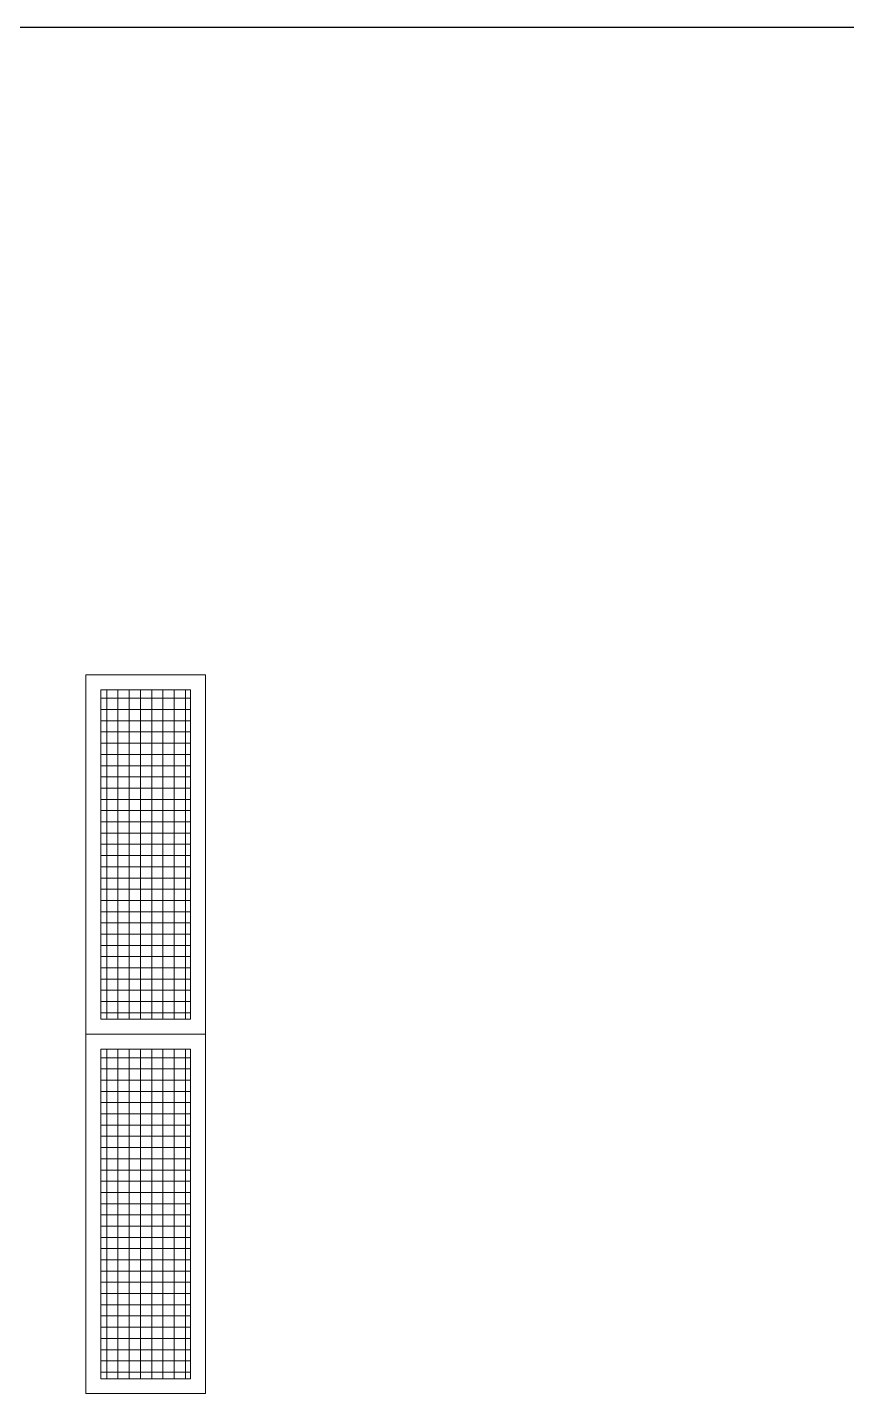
# Model space of a CAD drawing. Header units: millimetres. Extents: x 744843 to 745492, y 2520966 to 2521458.
# Drawn here: x 745411.721 to 745413.088, y 2521090.318 to 2521092.599 of the extents above; entities that cross this region are included whole.
import ezdxf

# ---------------------------------------------------------------- set-up
doc = ezdxf.new("R2010")
doc.units = ezdxf.units.MM
doc.layers.add('A_Ejes', color=8, linetype='Continuous')
doc.layers.add('A_Muebles_Cocina', color=55, linetype='Continuous', lineweight=20)

msp = doc.modelspace()

# ---------------------------------------------------------------- linework, layer by layer
at = {"layer": 'A_Ejes', "ltscale": 0.5}
msp.add_line((745302.007, 2521092.5989), (745459.4008, 2521092.5989), dxfattribs=at)
at = {"layer": 'A_Muebles_Cocina'}
for p, q in [((745412.0185, 2521091.5177), (745411.8185, 2521091.5177)), ((745411.8185, 2521091.5177), (745411.8185, 2521090.3177)), ((745412.0185, 2521091.5177), (745411.8185, 2521091.5177)), ((745411.8185, 2521091.5177), (745411.8185, 2521090.3177)), ((745412.0185, 2521090.3177), (745412.0185, 2521091.5177)), ((745412.0185, 2521090.3177), (745412.0185, 2521091.5177)), ((745411.8435, 2521091.4927), (745411.9935, 2521091.4927)), ((745411.8435, 2521090.9427), (745411.8435, 2521091.4927)), ((745411.8435, 2521091.4927), (745411.9935, 2521091.4927)), ((745411.8435, 2521090.9427), (745411.8435, 2521091.4927)), ((745411.8535, 2521090.9427), (745411.8535, 2521091.4927)), ((745411.8535, 2521090.9427), (745411.8535, 2521091.4927)), ((745411.8722, 2521090.9427), (745411.8722, 2521091.4927)), ((745411.8722, 2521090.9427), (745411.8722, 2521091.4927)), ((745411.891, 2521090.9427), (745411.891, 2521091.4927)), ((745411.891, 2521090.9427), (745411.891, 2521091.4927)), ((745411.9097, 2521090.9427), (745411.9097, 2521091.4927)), ((745411.9097, 2521090.9427), (745411.9097, 2521091.4927)), ((745411.9285, 2521090.9427), (745411.9285, 2521091.4927)), ((745411.9285, 2521090.9427), (745411.9285, 2521091.4927)), ((745411.9472, 2521090.9427), (745411.9472, 2521091.4927)), ((745411.9472, 2521090.9427), (745411.9472, 2521091.4927)), ((745411.966, 2521090.9427), (745411.966, 2521091.4927)), ((745411.966, 2521090.9427), (745411.966, 2521091.4927)), ((745411.9847, 2521090.9427), (745411.9847, 2521091.4927)), ((745411.9847, 2521090.9427), (745411.9847, 2521091.4927)), ((745411.9935, 2521091.4927), (745411.9935, 2521090.9427)), ((745411.9935, 2521091.4927), (745411.9935, 2521090.9427)), ((745411.9935, 2521091.4786), (745411.8435, 2521091.4786)), ((745411.9935, 2521091.4786), (745411.8435, 2521091.4786)), ((745411.9935, 2521091.4599), (745411.8435, 2521091.4599)), ((745411.9935, 2521091.4599), (745411.8435, 2521091.4599)), ((745411.9935, 2521091.4411), (745411.8435, 2521091.4411)), ((745411.9935, 2521091.4411), (745411.8435, 2521091.4411)), ((745411.9935, 2521091.4224), (745411.8435, 2521091.4224)), ((745411.9935, 2521091.4224), (745411.8435, 2521091.4224)), ((745411.9935, 2521091.4036), (745411.8435, 2521091.4036)), ((745411.9935, 2521091.4036), (745411.8435, 2521091.4036)), ((745411.9935, 2521091.3849), (745411.8435, 2521091.3849)), ((745411.9935, 2521091.3849), (745411.8435, 2521091.3849)), ((745411.9935, 2521091.3661), (745411.8435, 2521091.3661)), ((745411.9935, 2521091.3661), (745411.8435, 2521091.3661)), ((745411.9935, 2521091.3474), (745411.8435, 2521091.3474)), ((745411.9935, 2521091.3474), (745411.8435, 2521091.3474)), ((745411.9935, 2521091.3286), (745411.8435, 2521091.3286)), ((745411.9935, 2521091.3286), (745411.8435, 2521091.3286)), ((745411.9935, 2521091.3099), (745411.8435, 2521091.3099)), ((745411.9935, 2521091.3099), (745411.8435, 2521091.3099)), ((745411.9935, 2521091.2911), (745411.8435, 2521091.2911)), ((745411.9935, 2521091.2911), (745411.8435, 2521091.2911)), ((745411.9935, 2521091.2724), (745411.8435, 2521091.2724)), ((745411.9935, 2521091.2724), (745411.8435, 2521091.2724)), ((745411.9935, 2521091.2536), (745411.8435, 2521091.2536)), ((745411.9935, 2521091.2536), (745411.8435, 2521091.2536)), ((745411.9935, 2521091.2349), (745411.8435, 2521091.2349)), ((745411.9935, 2521091.2349), (745411.8435, 2521091.2349)), ((745411.9935, 2521091.2161), (745411.8435, 2521091.2161)), ((745411.9935, 2521091.2161), (745411.8435, 2521091.2161)), ((745411.9935, 2521091.1974), (745411.8435, 2521091.1974)), ((745411.9935, 2521091.1974), (745411.8435, 2521091.1974)), ((745411.9935, 2521091.1786), (745411.8435, 2521091.1786)), ((745411.9935, 2521091.1786), (745411.8435, 2521091.1786)), ((745411.9935, 2521091.1599), (745411.8435, 2521091.1599)), ((745411.9935, 2521091.1599), (745411.8435, 2521091.1599)), ((745411.9935, 2521091.1411), (745411.8435, 2521091.1411)), ((745411.9935, 2521091.1411), (745411.8435, 2521091.1411)), ((745411.9935, 2521091.1224), (745411.8435, 2521091.1224)), ((745411.9935, 2521091.1224), (745411.8435, 2521091.1224)), ((745411.9935, 2521091.1036), (745411.8435, 2521091.1036)), ((745411.9935, 2521091.1036), (745411.8435, 2521091.1036)), ((745411.9935, 2521091.0849), (745411.8435, 2521091.0849)), ((745411.9935, 2521091.0849), (745411.8435, 2521091.0849)), ((745411.9935, 2521091.0661), (745411.8435, 2521091.0661)), ((745411.9935, 2521091.0661), (745411.8435, 2521091.0661)), ((745411.9935, 2521091.0474), (745411.8435, 2521091.0474)), ((745411.9935, 2521091.0474), (745411.8435, 2521091.0474)), ((745411.9935, 2521091.0286), (745411.8435, 2521091.0286)), ((745411.9935, 2521091.0286), (745411.8435, 2521091.0286)), ((745411.9935, 2521091.0099), (745411.8435, 2521091.0099)), ((745411.9935, 2521091.0099), (745411.8435, 2521091.0099)), ((745411.9935, 2521090.9911), (745411.8435, 2521090.9911)), ((745411.9935, 2521090.9911), (745411.8435, 2521090.9911)), ((745411.9935, 2521090.9724), (745411.8435, 2521090.9724)), ((745411.9935, 2521090.9724), (745411.8435, 2521090.9724)), ((745411.9935, 2521090.9536), (745411.8435, 2521090.9536)), ((745411.9935, 2521090.9536), (745411.8435, 2521090.9536)), ((745411.9935, 2521090.9427), (745411.8435, 2521090.9427)), ((745411.9935, 2521090.9427), (745411.8435, 2521090.9427)), ((745411.8185, 2521090.9177), (745412.0185, 2521090.9177)), ((745411.8185, 2521090.9177), (745412.0185, 2521090.9177)), ((745411.8435, 2521090.8927), (745411.9935, 2521090.8927)), ((745411.8435, 2521090.3427), (745411.8435, 2521090.8927)), ((745411.8435, 2521090.8927), (745411.9935, 2521090.8927)), ((745411.8435, 2521090.3427), (745411.8435, 2521090.8927)), ((745411.9935, 2521090.8786), (745411.8435, 2521090.8786)), ((745411.9935, 2521090.8786), (745411.8435, 2521090.8786)), ((745411.8535, 2521090.3427), (745411.8535, 2521090.8927)), ((745411.8535, 2521090.3427), (745411.8535, 2521090.8927)), ((745411.8722, 2521090.3427), (745411.8722, 2521090.8927)), ((745411.8722, 2521090.3427), (745411.8722, 2521090.8927)), ((745411.891, 2521090.3427), (745411.891, 2521090.8927)), ((745411.891, 2521090.3427), (745411.891, 2521090.8927)), ((745411.9097, 2521090.3427), (745411.9097, 2521090.8927)), ((745411.9097, 2521090.3427), (745411.9097, 2521090.8927)), ((745411.9285, 2521090.3427), (745411.9285, 2521090.8927)), ((745411.9285, 2521090.3427), (745411.9285, 2521090.8927)), ((745411.9472, 2521090.3427), (745411.9472, 2521090.8927)), ((745411.9472, 2521090.3427), (745411.9472, 2521090.8927)), ((745411.966, 2521090.3427), (745411.966, 2521090.8927)), ((745411.966, 2521090.3427), (745411.966, 2521090.8927)), ((745411.9847, 2521090.3427), (745411.9847, 2521090.8927)), ((745411.9847, 2521090.3427), (745411.9847, 2521090.8927)), ((745411.9935, 2521090.8927), (745411.9935, 2521090.3427)), ((745411.9935, 2521090.8927), (745411.9935, 2521090.3427)), ((745411.9935, 2521090.8599), (745411.8435, 2521090.8599)), ((745411.9935, 2521090.8599), (745411.8435, 2521090.8599)), ((745411.9935, 2521090.8411), (745411.8435, 2521090.8411)), ((745411.9935, 2521090.8411), (745411.8435, 2521090.8411)), ((745411.9935, 2521090.8224), (745411.8435, 2521090.8224)), ((745411.9935, 2521090.8224), (745411.8435, 2521090.8224)), ((745411.9935, 2521090.8036), (745411.8435, 2521090.8036)), ((745411.9935, 2521090.8036), (745411.8435, 2521090.8036)), ((745411.9935, 2521090.7849), (745411.8435, 2521090.7849)), ((745411.9935, 2521090.7849), (745411.8435, 2521090.7849)), ((745411.9935, 2521090.7661), (745411.8435, 2521090.7661)), ((745411.9935, 2521090.7661), (745411.8435, 2521090.7661)), ((745411.9935, 2521090.7474), (745411.8435, 2521090.7474)), ((745411.9935, 2521090.7474), (745411.8435, 2521090.7474)), ((745411.9935, 2521090.7286), (745411.8435, 2521090.7286)), ((745411.9935, 2521090.7286), (745411.8435, 2521090.7286)), ((745411.9935, 2521090.7099), (745411.8435, 2521090.7099)), ((745411.9935, 2521090.7099), (745411.8435, 2521090.7099)), ((745411.9935, 2521090.6911), (745411.8435, 2521090.6911)), ((745411.9935, 2521090.6911), (745411.8435, 2521090.6911)), ((745411.9935, 2521090.6724), (745411.8435, 2521090.6724)), ((745411.9935, 2521090.6724), (745411.8435, 2521090.6724)), ((745411.9935, 2521090.6536), (745411.8435, 2521090.6536)), ((745411.9935, 2521090.6536), (745411.8435, 2521090.6536)), ((745411.9935, 2521090.6349), (745411.8435, 2521090.6349)), ((745411.9935, 2521090.6349), (745411.8435, 2521090.6349)), ((745411.9935, 2521090.6161), (745411.8435, 2521090.6161)), ((745411.9935, 2521090.6161), (745411.8435, 2521090.6161)), ((745411.9935, 2521090.5974), (745411.8435, 2521090.5974)), ((745411.9935, 2521090.5974), (745411.8435, 2521090.5974)), ((745411.9935, 2521090.5786), (745411.8435, 2521090.5786)), ((745411.9935, 2521090.5786), (745411.8435, 2521090.5786)), ((745411.9935, 2521090.5599), (745411.8435, 2521090.5599)), ((745411.9935, 2521090.5599), (745411.8435, 2521090.5599)), ((745411.9935, 2521090.5411), (745411.8435, 2521090.5411)), ((745411.9935, 2521090.5411), (745411.8435, 2521090.5411)), ((745411.9935, 2521090.5224), (745411.8435, 2521090.5224)), ((745411.9935, 2521090.5224), (745411.8435, 2521090.5224)), ((745411.9935, 2521090.5036), (745411.8435, 2521090.5036)), ((745411.9935, 2521090.5036), (745411.8435, 2521090.5036)), ((745411.9935, 2521090.4849), (745411.8435, 2521090.4849)), ((745411.9935, 2521090.4849), (745411.8435, 2521090.4849)), ((745411.9935, 2521090.4661), (745411.8435, 2521090.4661)), ((745411.9935, 2521090.4661), (745411.8435, 2521090.4661)), ((745411.9935, 2521090.4474), (745411.8435, 2521090.4474)), ((745411.9935, 2521090.4474), (745411.8435, 2521090.4474)), ((745411.9935, 2521090.4286), (745411.8435, 2521090.4286)), ((745411.9935, 2521090.4286), (745411.8435, 2521090.4286)), ((745411.9935, 2521090.4099), (745411.8435, 2521090.4099)), ((745411.9935, 2521090.4099), (745411.8435, 2521090.4099)), ((745411.9935, 2521090.3911), (745411.8435, 2521090.3911)), ((745411.9935, 2521090.3911), (745411.8435, 2521090.3911)), ((745411.9935, 2521090.3724), (745411.8435, 2521090.3724)), ((745411.9935, 2521090.3724), (745411.8435, 2521090.3724)), ((745411.9935, 2521090.3536), (745411.8435, 2521090.3536)), ((745411.9935, 2521090.3536), (745411.8435, 2521090.3536)), ((745411.9935, 2521090.3427), (745411.8435, 2521090.3427)), ((745411.9935, 2521090.3427), (745411.8435, 2521090.3427)), ((745411.8185, 2521090.3177), (745412.0185, 2521090.3177)), ((745411.8185, 2521090.3177), (745412.0185, 2521090.3177))]:
    msp.add_line(p, q, dxfattribs=at)

doc.saveas('drawing.dxf')
